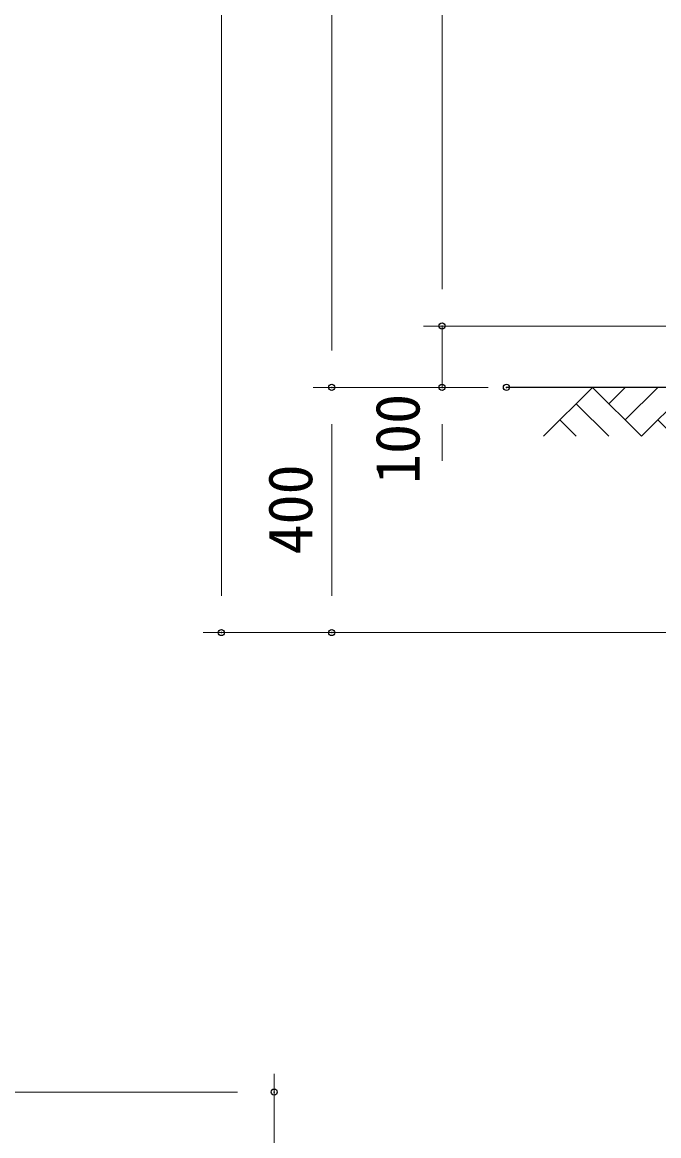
# Model space of a CAD drawing. Units: millimetres, scale not verified. Extents: x -6300 to 6300, y -4455 to 4455.
# Drawn here: x 1694 to 2732, y -2218 to -402 of the extents above; entities that cross this region are included whole.
import ezdxf
from ezdxf.enums import TextEntityAlignment as Align

# ---------------------------------------------------------------- set-up
doc = ezdxf.new("R2010")
doc.units = ezdxf.units.MM
doc.header["$LTSCALE"] = 20
doc.header["$PDMODE"] = 32
doc.header["$PDSIZE"] = 10
for name, color, linetype, lineweight in [('0-6_D-BGD', 7, 'Continuous', 25), ('0-7_D-DCR-HCH', 7, 'Continuous', 13), ('0-8_D-STR-DIM', 7, 'Continuous', 13)]:
    doc.layers.add(name, color=color, linetype=linetype, lineweight=lineweight)
doc.layers.add('0-A_Defpoints', color=8, linetype='Continuous')
doc.styles.add('ＭＳ ゴシック', font='')
doc.styles.get('ＭＳ ゴシック').set_extended_font_data('MS Gothic')

msp = doc.modelspace()

# ---------------------------------------------------------------- linework, layer by layer
at = {"layer": '0-6_D-BGD'}
msp.add_line((2783.48, -997.76), (2483.48, -997.76), dxfattribs=at)
at = {"layer": '0-7_D-DCR-HCH'}
for p, q in [((2623.85, -997.76), (2544.03, -1077.58)), ((2623.85, -997.76), (2703.66, -1077.58)), ((2650.45, -1024.37), (2677.06, -997.76)), ((2677.06, -1050.98), (2730.27, -997.76)), ((2703.66, -1077.58), (2783.48, -997.76)), ((2597.24, -1024.37), (2650.7, -1077.58)), ((2570.63, -1050.98), (2597.36, -1077.58)), ((2730.27, -1050.98), (2757, -1077.58))]:
    msp.add_line(p, q, dxfattribs=at)
at = {"layer": '0-8_D-STR-DIM'}
for p, q in [((2018.37, 742.24), (2018.37, -1337.76)), ((2378.37, 742.24), (2378.37, -837.76)), ((2198.37, 592.24), (2198.37, -937.76)), ((2378.37, -837.76), (2378.37, -777.76)), ((2973.48, -897.76), (2348.37, -897.76)), ((2973.48, -897.76), (2348.37, -897.76)), ((2378.37, -897.76), (2378.37, -997.76)), ((2453.48, -997.76), (2168.37, -997.76)), ((2453.48, -997.76), (2168.37, -997.76)), ((2453.48, -997.76), (2348.37, -997.76)), ((2198.37, -1057.76), (2198.37, -1337.76)), ((2378.37, -1057.76), (2378.37, -1117.76)), ((2853.48, -1397.76), (1988.37, -1397.76)), ((2853.48, -1397.76), (2168.37, -1397.76)), ((2104.48, -2690.26), (2104.48, -2117.27)), ((-5235.52, -2147.27), (2044.48, -2147.27))]:
    msp.add_line(p, q, dxfattribs=at)
at = {"layer": '0-A_Defpoints'}
for p in [(2378.37, -897.76), (2198.37, -997.76), (2378.37, -997.76), (2483.48, -997.76), (2018.37, -1397.76), (2198.37, -1397.76), (2104.48, -2147.27)]:
    msp.add_point(p, dxfattribs=at)

# ---------------------------------------------------------------- texts
at = {"layer": '0-8_D-STR-DIM', "style": 'ＭＳ ゴシック'}
for s, p in [('100', (2363.32, -1155.49)), ('400', (2188.25, -1270.51))]:
    msp.add_text(s, height=72.14, rotation=90, dxfattribs=at).set_placement(p, align=Align.BOTTOM_LEFT)

doc.saveas('drawing.dxf')
